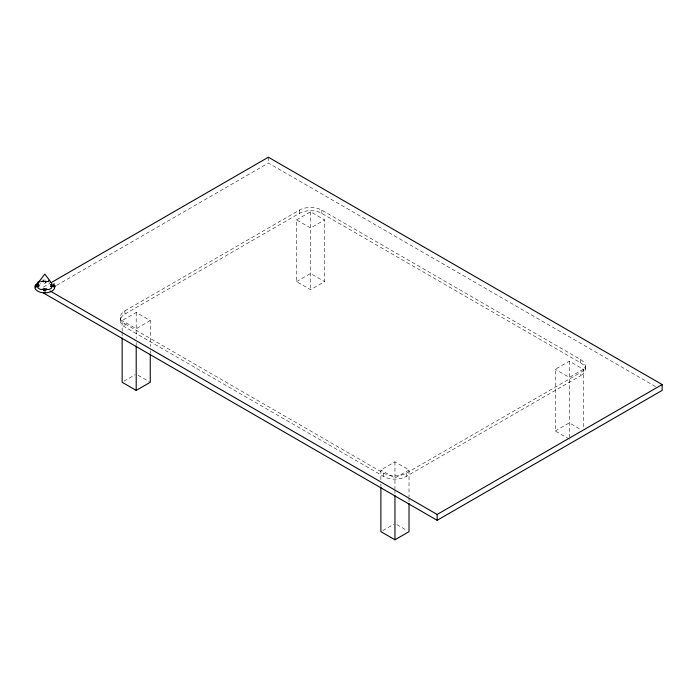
<?xml version="1.0" encoding="UTF-8"?>
<svg xmlns="http://www.w3.org/2000/svg" width="697" height="697" viewBox="0 0 697 697"><rect width="100%" height="100%" fill="white"/><g stroke="black" fill="none" stroke-linecap="round" stroke-linejoin="round"><path stroke-width="0.52" stroke-dasharray="3.48 2.61" d="M585.245 369.288L585.245 366.038M43.388 287.12L49.975 283.313M56.57 285.352L268.389 163.063L655.555 386.591M124.955 310.827L299.327 210.154A15.909 9.183 0 0 1 321.831 210.154L580.584 359.539A15.909 9.183 0 0 1 580.584 372.529L580.584 375.779L406.212 476.46A15.909 9.183 0 0 1 383.707 476.46L124.955 327.067A15.909 9.183 0 0 1 124.955 314.077L124.955 310.827A15.909 9.183 0 0 0 124.955 323.817L124.955 327.067M124.955 314.077L299.327 213.395A15.909 9.183 0 0 1 321.831 213.395L580.584 362.788A15.909 9.183 0 0 1 580.584 375.779M122.141 331.397L122.141 320.568L136.203 312.448L150.264 320.568L150.264 346.548M296.521 219.895L310.583 211.775L324.645 219.895L324.645 281.597L310.583 289.717L296.521 281.597L296.521 219.895L310.583 228.015L324.645 219.895M150.264 320.568L136.203 328.688L122.141 320.568M124.014 381.189L135.262 374.698M296.521 281.597L310.583 273.477L324.645 281.597M380.893 479.702L380.893 469.961L394.955 461.841L409.017 469.961L409.017 497.022M569.336 439.11L555.274 430.99L555.274 369.288L569.336 361.168L583.398 369.288L583.398 427.74M409.017 469.961L394.955 478.081L380.893 469.961M583.398 369.288L569.336 377.399L555.274 369.288M124.955 323.817L383.707 473.211A15.909 9.183 0 0 0 406.212 473.211L580.584 372.529M382.766 530.583L394.023 524.092M555.274 430.99L569.336 422.87L580.584 429.369M41.942 280.159L46.708 280.028M138.076 375.239L149.324 381.738M396.828 524.632L407.144 530.583M580.584 359.539L580.584 362.788M569.336 361.168L569.336 436.941M409.017 498.111L409.017 502.441M406.212 473.211L406.212 476.46M394.955 461.841L394.955 488.902M394.955 489.991L394.955 494.321M383.707 473.211L383.707 476.46M380.893 484.032L380.893 486.201M321.831 210.154L321.831 213.395M310.583 211.775L310.583 289.717M299.327 210.154L299.327 213.395M268.389 157.217L268.389 163.063M150.264 350.879L150.264 353.048M136.203 312.448L136.203 338.428M136.203 342.758L136.203 344.928M122.141 332.478L122.141 336.808M120.293 317.327L120.293 320.568M45.985 280.9A1.194 0.688 0 0 1 44.199 281.501A1.194 0.688 0 0 1 44.199 280.307A1.194 0.688 0 0 1 45.985 280.9L45.985 282.529A1.194 0.688 0 0 1 44.199 283.121A1.194 0.688 0 0 1 44.199 281.928A1.194 0.688 0 0 1 45.985 282.529M43.597 280.9L43.597 282.529M40.182 283.505A1.194 0.688 0 0 1 40.33 284.027M40.844 281.849A9.941 5.742 0 0 1 48.746 281.849M48.86 281.562A1.812 1.045 0 0 0 48.354 281.492L47.623 281.518A2.631 1.516 0 0 0 46.446 281.902A2.387 1.377 0 0 1 43.144 281.902A2.631 1.516 0 0 0 41.968 281.518L41.236 281.492A1.812 1.045 0 0 0 40.888 281.527"/><path stroke-width="1.05" d="M43.144 289.089A2.631 1.516 0 0 1 41.968 289.473L41.236 289.499A1.812 1.045 0 0 1 40.435 289.342L40.374 289.316A7.955 4.591 0 0 1 38.135 288.009A1.812 1.045 0 0 1 37.856 287.547L37.908 287.129A2.631 1.516 0 0 1 38.57 286.45A2.387 1.377 0 0 0 38.562 284.542A2.631 1.516 0 0 1 37.899 283.862L37.856 283.444A1.812 1.045 0 0 1 38.135 282.982L39.799 281.179M39.241 281.388L44.791 274.13L50.341 281.379M51.857 282.224L268.389 157.217L662.15 384.552L662.15 390.39L437.15 520.302L43.388 292.967M53.747 286.99L55.629 285.901M122.141 337.888L122.141 382.278L136.203 390.398L150.264 382.278L150.264 354.128M49.984 290.928L437.15 514.456L662.15 384.552M380.893 487.281L380.893 531.663L394.955 539.783L409.017 531.663L409.017 503.522M48.555 280.351L49.426 280.586M53.957 283.513L54.279 284.036M437.15 514.456L437.15 520.302M394.955 495.401L394.955 539.783M136.203 346.008L136.203 390.398M38.387 282.773A1.194 0.688 0 0 1 38.326 281.762A1.194 0.688 0 0 1 40.078 281.797M37.995 283.993A1.194 0.688 0 0 1 38.204 283.461M51.909 286.633A1.194 0.688 0 0 1 53.225 286.484M35.991 287.608A1.194 0.688 0 0 1 35.747 286.842M35.991 286.633A1.194 0.688 0 0 1 37.934 286.842M45.636 292.2A1.194 0.688 0 0 1 43.946 292.2M53.922 284.838A9.941 5.742 0 0 1 49.853 292.06A9.941 5.742 0 0 1 36.941 290.64A9.941 5.742 0 0 1 37.76 283.06M49.844 281.945A7.955 4.591 0 0 1 51.447 282.982A1.812 1.045 0 0 1 51.735 283.444L51.717 283.757A2.631 1.516 0 0 1 51.02 284.542M43.144 289.089A2.387 1.377 0 0 1 46.446 289.089M46.446 289.089A2.631 1.516 0 0 0 47.623 289.473L48.354 289.499A1.812 1.045 0 0 0 49.147 289.342A7.955 4.591 0 0 0 51.412 288.044L51.447 288.009A1.812 1.045 0 0 0 51.735 287.547L51.683 287.129A2.631 1.516 0 0 0 51.02 286.45M51.02 286.45A2.387 1.377 0 0 1 50.55 286.023M50.55 284.968A2.387 1.377 0 0 1 51.02 284.542M52.153 286.092A1.194 0.688 0 0 0 53.939 285.491A1.194 0.688 0 0 0 52.153 284.899A1.194 0.688 0 0 0 52.153 286.092M35.878 285.909A1.194 0.688 0 0 0 37.934 285.77A1.194 0.688 0 0 0 36.706 284.812A1.194 0.688 0 0 0 35.878 285.909M43.833 290.501A1.194 0.688 0 0 0 45.889 290.361A1.194 0.688 0 0 0 44.66 289.403A1.194 0.688 0 0 0 43.833 290.501"/></g></svg>
